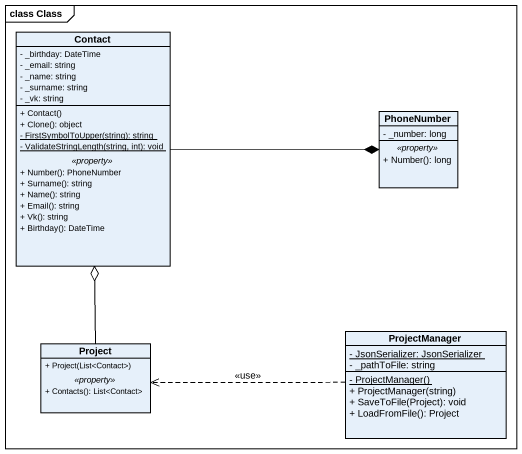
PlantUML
@startuml
mainframe class Class
hide circle
hide empty members
skinparam classAttributeIconSize 0
class Contact {
  - _birthday: DateTime
  - _email: string
  - _name: string
  - _surname: string
  - _vk: string
  --
  + Contact()
  + Clone(): object
  {static} - FirstSymbolToUpper(string): string
  {static} - ValidateStringLength(string, int): void
  .. <<property>> ..
  + Number(): PhoneNumber
  + Surname(): string
  + Name(): string
  + Email(): string
  + Vk(): string
  + Birthday(): DateTime
}
class PhoneNumber {
  - _number: long
  .. <<property>> ..
  + Number(): long
}
class ProjectManager {
  {static} - JsonSerializer: JsonSerializer
  - _pathToFile: string
  {static} - ProjectManager()
  + ProjectManager(string)
  + SaveToFile(Project): void
  + LoadFromFile(): Project
}
class Project {
  + Project(List<Contact>)
  .. <<property>> ..
  + Contacts(): List<Contact>
}
Contact -right-* PhoneNumber
ProjectManager .left.> Project : <<use>>
Project -up-o Contact
@enduml
